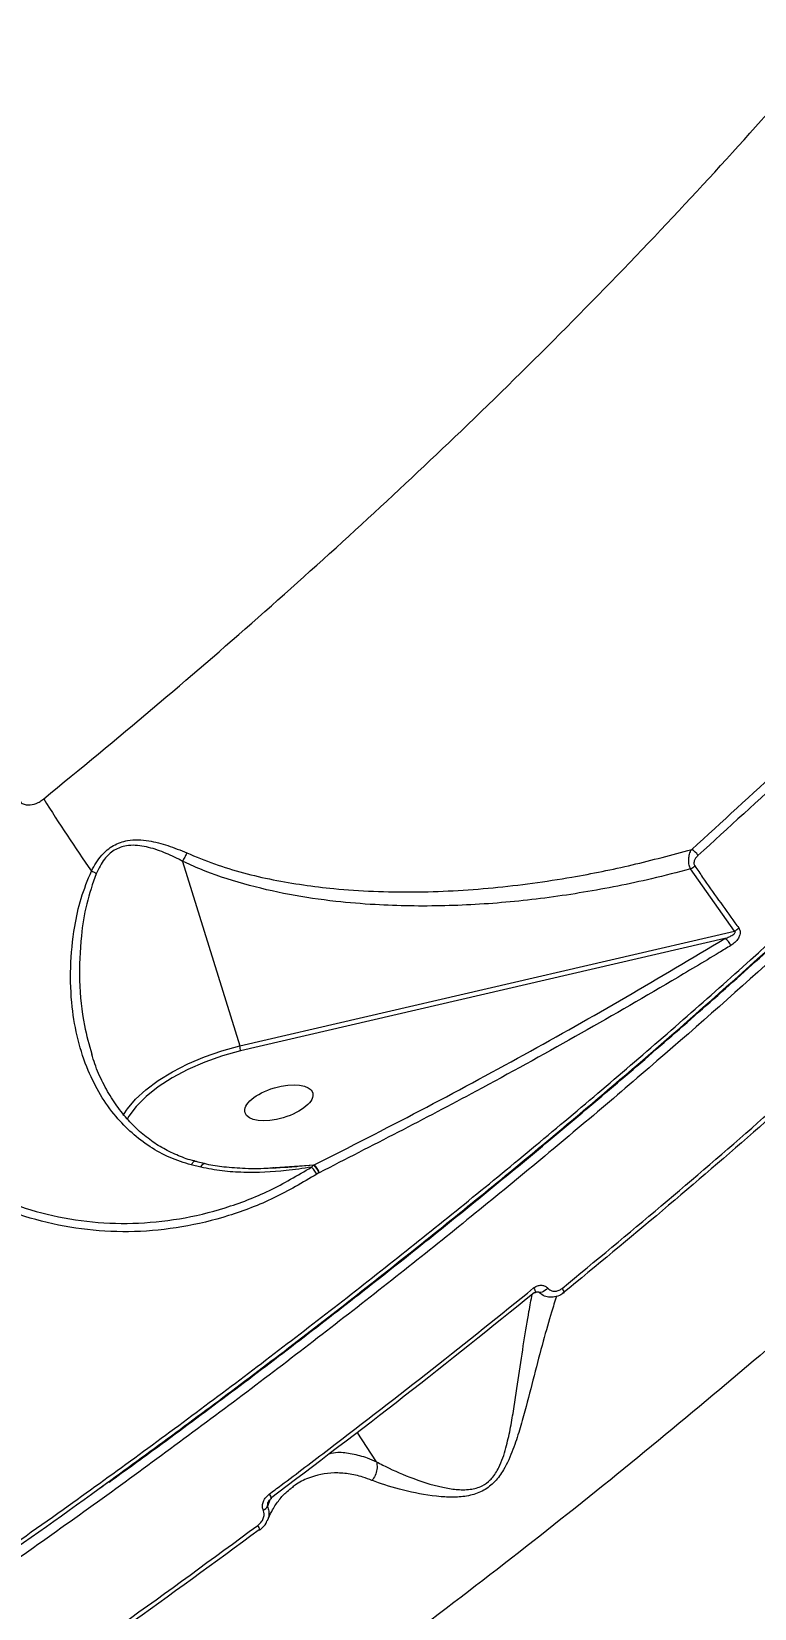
# Model space of a CAD drawing. Header units: millimetres. Extents: x -6104 to 7803, y -6013 to 4803.
# Drawn here: x 705.3 to 800.6, y -1687.8 to -1479.8 of the extents above; entities that cross this region are included whole.
import ezdxf

# ---------------------------------------------------------------- set-up
doc = ezdxf.new("R2010")
doc.units = ezdxf.units.MM
for name, color, linetype in [('DIKOM_ОБЪЕКТ', 7, 'Continuous'), ('DIKOM_РАЗМЕР_ЗОНА', 7, 'Continuous'), ('DIKOM_РАЗМЕР_ОБЪЕКТА', 7, 'Continuous')]:
    doc.layers.add(name, color=color, linetype=linetype)
doc.styles.add('style1', font='arial.ttf', dxfattribs={"width": 0.8})
doc.dimstyles.new('1-50', dxfattribs={"dimtxt": 300, "dimasz": 200, "dimexe": 100, "dimexo": 0, "dimgap": 100, "dimtad": 1, "dimtxsty": 'style1', "dimcen": 200, "dimclrd": 7, "dimclre": 7, "dimclrt": 7, "dimadec": 1, "dimazin": 2, "dimtfac": 1, "dimtmove": 0, "dimatfit": 2, "dimfxl": 0, "dimlwd": 25, "dimlwe": 18, "dimarcsym": 0})

# ---------------------------------------------------------------- blocks, each defined once
blk = doc.blocks.new('*D10')
at = {"layer": 'Defpoints', "color": 0, "transparency": 16777216}
for p in [(-4094.65, -224.49), (3111.63, -1726.03), (3111.63, -4948.58)]:
    blk.add_point(p, dxfattribs=at)
at = {"layer": 'DIKOM_РАЗМЕР_ОБЪЕКТА', "color": 7, "lineweight": 18, "transparency": 16777216}
for p, q in [((-4094.65, -224.49), (-4094.65, -5048.58)), ((3111.63, -1726.03), (3111.63, -5048.58))]:
    blk.add_line(p, q, dxfattribs=at)
at = {"layer": 'DIKOM_РАЗМЕР_ОБЪЕКТА', "color": 7, "lineweight": 25, "transparency": 16777216}
blk.add_line((-3894.65, -4948.58), (2911.63, -4948.58), dxfattribs=at)
at = {"layer": 'DIKOM_РАЗМЕР_ОБЪЕКТА', "color": 7, "transparency": 16777216}
for points in [[(-3894.65, -4915.24), (-3894.65, -4981.91), (-4094.65, -4948.58)], [(2911.63, -4915.24), (2911.63, -4981.91), (3111.63, -4948.58)]]:
    blk.add_solid(points, dxfattribs=at)
at = {"layer": 'DIKOM_РАЗМЕР_ОБЪЕКТА', "color": 7, "transparency": 16777216, "insert": (-134.24, -4695.4), "char_height": 300, "attachment_point": 5, "style": 'style1'}
blk.add_mtext('7200', dxfattribs=at)
blk = doc.blocks.new('*D12')
at = {"layer": 'Defpoints', "color": 0, "transparency": 16777216}
for p in [(-6103.62, -69.94), (4675.35, -1132.87), (4675.35, -5913.06)]:
    blk.add_point(p, dxfattribs=at)
at = {"layer": 'DIKOM_РАЗМЕР_ЗОНА', "color": 7, "lineweight": 18, "transparency": 16777216}
for p, q in [((-6103.62, -69.94), (-6103.62, -6013.06)), ((4675.35, -1132.87), (4675.35, -6013.06))]:
    blk.add_line(p, q, dxfattribs=at)
at = {"layer": 'DIKOM_РАЗМЕР_ЗОНА', "color": 7, "lineweight": 25, "transparency": 16777216}
blk.add_line((-5903.62, -5913.06), (4475.35, -5913.06), dxfattribs=at)
at = {"layer": 'DIKOM_РАЗМЕР_ЗОНА', "color": 7, "transparency": 16777216}
for points in [[(-5903.62, -5879.73), (-5903.62, -5946.4), (-6103.62, -5913.06)], [(4475.35, -5879.73), (4475.35, -5946.4), (4675.35, -5913.06)]]:
    blk.add_solid(points, dxfattribs=at)
at = {"layer": 'DIKOM_РАЗМЕР_ЗОНА', "color": 7, "transparency": 16777216, "insert": (271.51, -5659.89), "char_height": 300, "attachment_point": 5, "style": 'style1'}
blk.add_mtext('10800', dxfattribs=at)

msp = doc.modelspace()

# ---------------------------------------------------------------- linework, layer by layer
at = {"layer": 'DIKOM_ОБЪЕКТ', "color": 7, "linetype": 'Continuous', "lineweight": 15}
for p, q in [((725.197, -1589.236), (732.735, -1613.58)), ((798.008, -1598.424), (792.203, -1590.234)), ((732.735, -1613.58), (798.008, -1598.424)), ((796.731, -1599.412), (732.862, -1614.243)), ((717.384, -1622.731), (717.796, -1622.066)), ((727.613, -1629.585), (726.347, -1629.273)), ((735.432, -1629.725), (742.556, -1629.27)), ((740.454, -1629.447), (742.523, -1629.278)), ((742.203, -1629.567), (742.523, -1629.278)), ((742.523, -1629.278), (742.556, -1629.27)), ((743.187, -1630.32), (742.887, -1630.488)), ((743.228, -1630.3), (743.187, -1630.32)), ((750.774, -1668.405), (748.247, -1664.514)), ((736.73, -1673.42), (736.405, -1674.322))]:
    msp.add_line(p, q, dxfattribs=at)
at = {"layer": 'DIKOM_ОБЪЕКТ', "color": 7, "linetype": 'Continuous', "lineweight": 15, "flags": 128}
for points in [[(717.796, -1622.066), (717.918, -1621.893), (718.992, -1620.612), (720.36, -1619.35), (721.993, -1618.132), (723.856, -1616.986), (725.907, -1615.937), (728.103, -1615.006), (730.395, -1614.215), (732.735, -1613.58)], [(732.862, -1614.243), (730.468, -1614.897), (728.128, -1615.719), (725.898, -1616.69), (723.833, -1617.785), (721.982, -1618.979), (720.39, -1620.242), (719.095, -1621.544), (718.129, -1622.853), (717.872, -1623.31)], [(727.613, -1629.585), (727.755, -1629.343), (727.89, -1629.18), (728.012, -1629.104), (728.082, -1629.102)], [(771.504, -1645.492), (771.594, -1645.642), (771.665, -1645.781), (771.713, -1645.903), (771.737, -1646.004), (771.736, -1646.08), (771.709, -1646.128), (771.705, -1646.13)], [(771.705, -1646.13), (771.657, -1646.146), (771.584, -1646.134)], [(773.353, -1645.522), (773.181, -1645.692), (772.994, -1645.843), (772.803, -1645.968), (772.619, -1646.058), (772.453, -1646.109), (772.315, -1646.117), (772.212, -1646.082), (772.182, -1646.056)], [(775.26, -1645.55), (775.347, -1645.693), (775.415, -1645.826), (775.464, -1645.945), (775.489, -1646.046), (775.492, -1646.124), (775.472, -1646.178), (775.429, -1646.205), (775.365, -1646.205)], [(736.616, -1672.693), (736.708, -1672.841), (736.784, -1672.976), (736.84, -1673.091), (736.873, -1673.184), (736.884, -1673.25), (736.872, -1673.287), (736.869, -1673.289)], [(735.308, -1677.399), (735.355, -1677.414), (735.376, -1677.408)]]:
    msp.add_lwpolyline(points, dxfattribs=at)
at = {"layer": 'DIKOM_ОБЪЕКТ', "color": 7, "linetype": 'Continuous', "lineweight": 15}
for centre, radius, start, end in [((862.041, -1485.49), 182.18, 211.61521, 215.20366), ((791.21, -1589.675), 2.314, 31.81208, 60.69865), ((707.577, -1601.413), 12.255, 59.42549, 62.78902), ((791.074, -1588.095), 2.419, 297.81802, 313.7407), ((796.806, -1596.279), 2.458, 299.27124, 315.0084), ((795.837, -1600.958), 1.785, 20.41766, 59.94311), ((730.205, -1614.406), 2.661, 3.52012, 18.0873), ((740.988, -1630.989), 2.298, 16.91275, 48.0996), ((740.968, -1631.041), 2.379, 18.15907, 48.1053), ((735.273, -1673.581), 1.353, 295.25375, 326.8159), ((734.351, -1677.502), 1.029, 5.23833, 41.80352)]:
    msp.add_arc(centre, radius, start, end, dxfattribs=at)
msp.add_ellipse((737.898, -1621.07), major_axis=(4.462, 1.322), ratio=0.44303, dxfattribs=at)
for points, knots in [([(706.899, -1580.991), (711.711, -1577.034), (721.334, -1569.119), (735.299, -1557.035), (748.881, -1544.821), (762.472, -1532.061), (775.936, -1518.82), (789.158, -1505.143), (801.779, -1491.373), (813.726, -1477.559), (824.939, -1463.754), (835.059, -1450.409), (844.104, -1437.56), (852.117, -1425.23), (859.326, -1413.079), (865.669, -1401.163), (871.101, -1389.53), (875.598, -1378.199), (879.093, -1367.233), (881.551, -1356.633), (882.896, -1346.581), (883.122, -1337.296), (882.244, -1328.846), (880.709, -1321.903), (879.034, -1317.998), (878.354, -1316.411)], [0, 0, 0, 0, 0.0400046, 0.0800095, 0.1204123, 0.1608152, 0.2054795, 0.2501784, 0.2948426, 0.3408231, 0.3868418, 0.4328217, 0.4760809, 0.5193728, 0.5626316, 0.6071387, 0.6516822, 0.6961891, 0.7423061, 0.7884231, 0.8352025, 0.8819819, 0.925918, 0.9698885, 1, 1, 1, 1]), ([(698.966, -1682.107), (702.695, -1679.485), (712.743, -1672.421), (728.799, -1660.654), (746.97, -1646.783), (764.807, -1632.549), (782.24, -1617.995), (799.196, -1603.163), (815.302, -1588.379), (830.521, -1573.693), (844.84, -1559.152), (858.492, -1544.518), (871.398, -1529.84), (883.495, -1515.168), (894.517, -1500.826), (904.451, -1486.854), (913.308, -1473.286), (921.234, -1459.901), (928.158, -1446.753), (934.033, -1433.896), (938.727, -1421.613), (942.257, -1409.93), (944.648, -1398.869), (945.978, -1388.226), (946.046, -1378.146), (945.584, -1371.259), (944.759, -1367.974), (944.679, -1367.653)], [0, 0, 0, 0, 0.0245685, 0.0661874, 0.1078383, 0.1494572, 0.1922848, 0.2351476, 0.2779753, 0.3195941, 0.361245, 0.4028639, 0.4456917, 0.4885542, 0.531382, 0.5730004, 0.6146507, 0.6562691, 0.6990963, 0.7419584, 0.7847856, 0.8264043, 0.868055, 0.9096737, 0.9525012, 0.9953636, 1, 1, 1, 1]), ([(715.514, -1671.104), (717.654, -1669.555), (722.891, -1665.761), (731.096, -1659.655), (740.124, -1652.81), (748.999, -1645.927), (757.731, -1639.009), (766.322, -1632.05), (774.774, -1625.05), (783.09, -1618.006), (791.272, -1610.917), (799.322, -1603.781), (807.243, -1596.594), (815.028, -1589.364), (822.65, -1582.114), (830.079, -1574.873), (837.292, -1567.661), (844.288, -1560.483), (851.069, -1553.334), (857.639, -1546.213), (864, -1539.117), (870.154, -1532.044), (876.103, -1524.992), (881.848, -1517.959), (887.39, -1510.942), (892.728, -1503.944), (897.849, -1496.982), (902.73, -1490.084), (907.354, -1483.275), (911.715, -1476.562), (915.816, -1469.944), (919.66, -1463.416), (923.248, -1456.976), (926.581, -1450.622), (929.661, -1444.353), (932.487, -1438.166), (935.061, -1432.061), (937.381, -1426.036), (939.443, -1420.102), (941.24, -1414.281), (942.761, -1408.598), (944.005, -1403.061), (944.972, -1397.671), (945.662, -1392.426), (946.079, -1387.322), (946.218, -1382.361), (946.09, -1377.535), (945.659, -1372.865), (945.24, -1369.664), (944.888, -1368.065), (944.857, -1367.926)], [0, 0, 0, 0, 0.0148392, 0.0363253, 0.0577125, 0.0790247, 0.1002866, 0.1215226, 0.1427569, 0.1640091, 0.1852998, 0.2066537, 0.2280948, 0.2496473, 0.2712481, 0.2927746, 0.3141948, 0.3355335, 0.356815, 0.3780635, 0.3993037, 0.4205573, 0.4418427, 0.4631845, 0.4846068, 0.5061338, 0.5277482, 0.5493324, 0.5707974, 0.5921743, 0.6134878, 0.6347618, 0.6560208, 0.6772885, 0.6985816, 0.719924, 0.7413394, 0.7628517, 0.7844715, 0.806088, 0.8276029, 0.8490185, 0.8703574, 0.8916418, 0.9128937, 0.9341344, 0.9553849, 0.9766596, 0.9979801, 1, 1, 1, 1]), ([(714.021, -1672.097), (720.119, -1667.641), (732.509, -1658.586), (750.623, -1644.593), (768.428, -1630.269), (785.623, -1615.79), (801.111, -1602.127), (814.99, -1589.333), (827.394, -1577.433), (839.299, -1565.528), (850.806, -1553.51), (861.874, -1541.398), (872.445, -1529.223), (882.431, -1517.139), (888.526, -1509.198), (891.572, -1505.23)], [0, 0, 0, 0, 0.0840342, 0.170757, 0.2574797, 0.3440636, 0.4303755, 0.5003136, 0.5703238, 0.640334, 0.710272, 0.7826637, 0.855136, 0.9276081, 1, 1, 1, 1]), ([(892.812, -1505.842), (890.702, -1508.605), (885.018, -1516.048), (874.986, -1528.34), (862.532, -1542.709), (849.086, -1557.324), (834.67, -1572.141), (819.307, -1587.112), (803.336, -1601.908), (786.827, -1616.482), (769.858, -1630.793), (752.154, -1645.074), (733.745, -1659.274), (714.68, -1673.339), (695.377, -1686.961), (675.91, -1700.102), (656.351, -1712.739), (636.382, -1725.076), (616.057, -1737.058), (595.438, -1748.632), (574.98, -1759.544), (554.749, -1769.772), (534.805, -1779.31), (514.823, -1788.312), (494.873, -1796.725), (475.026, -1804.503), (455.718, -1811.475), (437.005, -1817.636), (418.924, -1822.999), (401.182, -1827.652), (383.856, -1831.547), (367.018, -1834.652), (351.715, -1836.802), (337.875, -1838.132), (325.397, -1838.777), (313.481, -1838.812), (302.169, -1838.227), (291.579, -1837.031), (281.761, -1835.234), (273.613, -1833.144), (268.905, -1831.494), (266.988, -1830.822)], [0, 0, 0, 0, 0.0156522, 0.0421681, 0.0687043, 0.0952203, 0.1225063, 0.1498146, 0.1771006, 0.2036165, 0.2301528, 0.2566687, 0.2839548, 0.3112631, 0.3385491, 0.365065, 0.3916013, 0.4181172, 0.4454032, 0.4727115, 0.4999976, 0.5265134, 0.5530497, 0.5795655, 0.6068517, 0.6341599, 0.661446, 0.6879619, 0.714498, 0.7410139, 0.7682999, 0.7956082, 0.8228942, 0.8459723, 0.8690774, 0.8921825, 0.9155065, 0.9388306, 0.9615638, 0.9843486, 1, 1, 1, 1]), ([(792.342, -1587.657), (796.332, -1584.025), (804.312, -1576.759), (815.802, -1565.795), (826.957, -1554.799), (834.028, -1547.463), (837.563, -1543.795)], [0, 0, 0, 0, 0.2491213, 0.4982427, 0.7491211, 1, 1, 1, 1]), ([(838.46, -1544.525), (834.944, -1548.173), (827.914, -1555.469), (816.775, -1566.456), (805.247, -1577.463), (797.2, -1584.791), (793.176, -1588.456)], [0, 0, 0, 0, 0.2491222, 0.4982428, 0.7491223, 1, 1, 1, 1]), ([(703.669, -1581.183), (703.717, -1581.262), (703.816, -1581.427), (704.116, -1581.649), (704.549, -1581.795), (705.266, -1581.815), (705.899, -1581.617), (706.492, -1581.297), (706.737, -1581.113), (706.899, -1580.991)], [0, 0, 0, 0, 0.07674157, 0.16052347, 0.31740315, 0.4661248, 0.76249947, 0.84283771, 1, 1, 1, 1]), ([(713.18, -1590.514), (713.593, -1589.784), (714.344, -1588.456), (716.042, -1587.041), (718.208, -1586.309), (720.681, -1586.429), (723.283, -1587.1), (724.924, -1587.778), (725.752, -1588.12)], [0, 0, 0, 0, 0.1672628, 0.304322, 0.441673, 0.6370306, 0.8167215, 1, 1, 1, 1]), ([(725.197, -1589.228), (725.196, -1589.227), (725.029, -1589.141), (724.132, -1588.672), (722.475, -1587.905), (720.177, -1587.187), (718.006, -1587.012), (716.146, -1587.66), (714.723, -1588.983), (714.136, -1590.191), (713.81, -1590.861)], [0, 0, 0, 0, 0.00027675, 0.04144943, 0.2242964, 0.40657216, 0.58498758, 0.71247984, 0.84045566, 1, 1, 1, 1]), ([(725.752, -1588.12), (725.739, -1588.152), (725.657, -1588.344), (725.476, -1588.736), (725.295, -1589.054), (725.197, -1589.228)], [0, 0, 0, 0, 0.0844218, 0.500532, 1, 1, 1, 1]), ([(725.752, -1588.12), (726.961, -1588.621), (730.615, -1590.135), (737.121, -1591.802), (745.918, -1593.057), (755.646, -1593.437), (766.157, -1592.859), (775.791, -1591.531), (784.533, -1589.792), (789.739, -1588.369), (792.342, -1587.657)], [0, 0, 0, 0, 0.0588092, 0.1777195, 0.2968166, 0.4509475, 0.6056227, 0.7600431, 0.88002, 1, 1, 1, 1]), ([(792.203, -1590.234), (792.132, -1590.068), (791.992, -1589.737), (791.927, -1589.146), (791.979, -1588.547), (792.13, -1588.037), (792.281, -1587.767), (792.342, -1587.657)], [0, 0, 0, 0, 0.2022107, 0.4043295, 0.610606, 0.8410615, 1, 1, 1, 1]), ([(793.176, -1588.456), (793.062, -1588.572), (792.861, -1588.776), (792.682, -1589.128), (792.625, -1589.42), (792.646, -1589.661), (792.713, -1589.782), (792.747, -1589.842)], [0, 0, 0, 0, 0.3196501, 0.5618816, 0.7279235, 0.8640278, 1, 1, 1, 1]), ([(726.347, -1629.273), (725.399, -1628.975), (723.475, -1628.372), (720.856, -1626.919), (718.464, -1625.1), (716.255, -1622.814), (714.302, -1620.056), (712.601, -1616.67), (711.324, -1612.78), (710.518, -1608.215), (710.324, -1603.184), (710.814, -1598.37), (711.722, -1594.078), (712.692, -1591.709), (713.18, -1590.514)], [0, 0, 0, 0, 0.0637967, 0.1293413, 0.1956934, 0.2634252, 0.3422604, 0.4227081, 0.5170769, 0.6134033, 0.7254013, 0.8399976, 0.9193188, 1, 1, 1, 1]), ([(713.81, -1590.861), (713.351, -1592.181), (712.423, -1594.851), (711.707, -1599.619), (711.496, -1605.022), (711.981, -1610.296), (712.892, -1613.422), (713.254, -1614.667)], [0, 0, 0, 0, 0.1701061, 0.344308, 0.5868079, 0.8355419, 1, 1, 1, 1]), ([(725.197, -1589.236), (725.196, -1589.234), (725.196, -1589.232), (725.196, -1589.23), (725.197, -1589.228), (725.197, -1589.228)], [0, 0, 0, 0, 0.4532626, 0.8289594, 1, 1, 1, 1]), ([(792.203, -1590.234), (790.489, -1590.678), (785.839, -1591.883), (778.101, -1593.409), (768.991, -1594.635), (759.793, -1595.209), (751.909, -1595.098), (745.068, -1594.531), (739.262, -1593.688), (733.248, -1592.302), (728.558, -1590.746), (725.956, -1589.577), (725.197, -1589.236)], [0, 0, 0, 0, 0.0783334, 0.2125915, 0.3472664, 0.4817923, 0.6158493, 0.6916658, 0.7820715, 0.8726184, 0.9628132, 1, 1, 1, 1]), ([(792.747, -1589.842), (793.094, -1590.345), (794.83, -1592.859), (796.768, -1595.581), (798.378, -1597.79), (798.544, -1598.017)], [0, 0, 0, 0, 0.1831677, 0.9158796, 1, 1, 1, 1]), ([(865.948, -1592.936), (862.314, -1596.787), (855.043, -1604.494), (843.404, -1616.119), (831.269, -1627.754), (818.441, -1639.533), (804.931, -1651.427), (790.745, -1663.408), (776.107, -1675.282), (760.623, -1687.353), (744.283, -1699.574), (727.1, -1711.89), (709.405, -1724.045), (691.237, -1735.986), (672.65, -1747.666), (654.074, -1758.813), (635.575, -1769.401), (617.213, -1779.418), (598.668, -1789.039), (579.996, -1798.212), (561.261, -1806.892), (542.892, -1814.882), (524.943, -1822.17), (507.457, -1828.761), (490.135, -1834.77), (473.044, -1840.149), (456.253, -1844.862), (441.19, -1848.546), (427.78, -1851.365), (415.881, -1853.488), (404.346, -1855.152), (393.217, -1856.348), (382.544, -1857.073), (372.328, -1857.32), (362.533, -1857.126), (356.417, -1856.592), (353.359, -1856.326)], [0, 0, 0, 0, 0.0277654, 0.0555639, 0.0833624, 0.1111276, 0.1400315, 0.168973, 0.1979143, 0.226818, 0.2582448, 0.2896958, 0.3211227, 0.3534672, 0.3858385, 0.4181831, 0.449506, 0.480853, 0.5121759, 0.5444126, 0.5766757, 0.6089124, 0.640161, 0.6714336, 0.7026821, 0.7348412, 0.7670266, 0.7991857, 0.8241463, 0.849107, 0.8742669, 0.8994268, 0.9244695, 0.9495121, 0.974756, 1, 1, 1, 1]), ([(796.731, -1599.412), (796.912, -1599.343), (797.269, -1599.207), (797.699, -1598.983), (797.972, -1598.781), (798.077, -1598.647), (798.101, -1598.569), (798.099, -1598.53), (798.087, -1598.495), (798.062, -1598.457), (798.028, -1598.436), (798.008, -1598.424)], [0, 0, 0, 0, 0.3169727, 0.6271151, 0.7913904, 0.8704235, 0.8978363, 0.9254685, 0.9332056, 0.9603517, 1, 1, 1, 1]), ([(798.544, -1598.017), (798.596, -1598.104), (798.701, -1598.279), (798.743, -1598.602), (798.691, -1598.978), (798.479, -1599.459), (798.068, -1599.952), (797.692, -1600.21), (797.51, -1600.335)], [0, 0, 0, 0, 0.10987187, 0.22005282, 0.32574231, 0.49251994, 0.75372012, 1, 1, 1, 1]), ([(742.556, -1629.27), (747.24, -1626.892), (756.606, -1622.135), (770.294, -1614.746), (783.727, -1607.191), (792.396, -1602.005), (796.731, -1599.412)], [0, 0, 0, 0, 0.24927, 0.4985389, 0.74927, 1, 1, 1, 1]), ([(797.51, -1600.335), (796.994, -1600.647), (794.415, -1602.211), (787.644, -1606.253), (777.017, -1612.378), (761.625, -1620.884), (750.172, -1626.746), (743.228, -1630.3)], [0, 0, 0, 0, 0.0299901, 0.1499522, 0.3900707, 0.6301907, 1, 1, 1, 1]), ([(775.26, -1645.55), (779.639, -1641.932), (788.397, -1634.696), (801.123, -1623.707), (813.559, -1612.637), (821.525, -1605.206), (825.508, -1601.491)], [0, 0, 0, 0, 0.2491002, 0.498199, 0.7490995, 1, 1, 1, 1]), ([(825.51, -1602.245), (821.563, -1605.926), (813.671, -1613.287), (801.295, -1624.305), (788.569, -1635.297), (779.766, -1642.569), (775.365, -1646.205)], [0, 0, 0, 0, 0.2490999, 0.4982002, 0.7491004, 1, 1, 1, 1]), ([(679.867, -1613.535), (680.806, -1615.305), (682.678, -1618.836), (686.389, -1623.513), (690.683, -1627.632), (695.548, -1631.077), (700.884, -1633.799), (706.582, -1635.733), (712.541, -1636.845), (718.65, -1637.106), (724.786, -1636.511), (730.838, -1635.047), (736.72, -1632.805), (740.373, -1630.647), (742.203, -1629.567)], [0, 0, 0, 0, 0.0835773, 0.1666529, 0.2497518, 0.3333297, 0.4162585, 0.4997976, 0.5830095, 0.6660817, 0.749771, 0.8327884, 0.9162899, 1, 1, 1, 1]), ([(742.887, -1630.488), (741.024, -1631.589), (737.3, -1633.79), (731.3, -1636.085), (725.13, -1637.586), (718.864, -1638.206), (712.631, -1637.951), (706.55, -1636.828), (700.732, -1634.866), (695.287, -1632.1), (690.322, -1628.593), (685.943, -1624.402), (682.158, -1619.641), (680.25, -1616.041), (679.295, -1614.24)], [0, 0, 0, 0, 0.0836199, 0.1671659, 0.2504174, 0.3338524, 0.4173037, 0.5004887, 0.5837384, 0.667139, 0.7504577, 0.8333962, 0.9166281, 1, 1, 1, 1]), ([(726.819, -1628.76), (726.8, -1628.757), (726.051, -1628.61), (724.652, -1628.081), (722.671, -1627.159), (720.809, -1625.94), (719.051, -1624.464), (717.415, -1622.705), (715.934, -1620.686), (714.657, -1618.421), (713.751, -1616.398), (713.364, -1615.097), (713.236, -1614.669)], [0, 0, 0, 0, 0.0027622, 0.1060763, 0.2108692, 0.3171824, 0.4304066, 0.5492463, 0.6736351, 0.8026669, 0.9349883, 1, 1, 1, 1]), ([(726.347, -1629.273), (726.361, -1629.247), (726.445, -1629.09), (726.598, -1628.875), (726.746, -1628.749), (726.798, -1628.798), (726.809, -1628.807)], [0, 0, 0, 0, 0.0763162, 0.4741964, 0.8997629, 1, 1, 1, 1]), ([(728.079, -1629.093), (727.801, -1629.032), (727.378, -1628.941), (726.957, -1628.816), (726.813, -1628.774)], [0, 0, 0, 0, 0.6572268, 1, 1, 1, 1]), ([(742.203, -1629.567), (741.086, -1629.733), (738.141, -1630.17), (734.175, -1630.34), (730.401, -1630.128), (728.542, -1629.766), (727.613, -1629.585)], [0, 0, 0, 0, 0.2319401, 0.6115161, 0.8058757, 1, 1, 1, 1]), ([(737.224, -1629.664), (737.059, -1629.679), (735.814, -1629.795), (733.609, -1629.791), (730.818, -1629.594), (729.006, -1629.35), (728.178, -1629.116), (728.085, -1629.089)], [0, 0, 0, 0, 0.0540831, 0.4077334, 0.7134798, 0.9675585, 1, 1, 1, 1]), ([(735.994, -1629.718), (737.371, -1629.65), (738.861, -1629.578), (740.342, -1629.456), (740.454, -1629.447)], [0, 0, 0, 0, 0.9238765, 1, 1, 1, 1]), ([(742.887, -1630.488), (742.84, -1630.4), (742.744, -1630.221), (742.562, -1629.955), (742.372, -1629.721), (742.258, -1629.618), (742.203, -1629.567)], [0, 0, 0, 0, 0.2436501, 0.4999822, 0.7563459, 1, 1, 1, 1]), ([(736.616, -1672.693), (737.143, -1672.299), (739.775, -1670.33), (747.004, -1664.862), (758.196, -1656.218), (767.065, -1649.07), (771.504, -1645.492)], [0, 0, 0, 0, 0.0441426, 0.2207148, 0.610014, 1, 1, 1, 1]), ([(771.584, -1646.134), (765.909, -1650.702), (754.543, -1659.852), (742.706, -1668.792), (736.778, -1673.268)], [0, 0, 0, 0, 0.4992725, 1, 1, 1, 1]), ([(774.511, -1646.599), (774.295, -1647.273), (773.76, -1648.941), (772.747, -1652.485), (771.591, -1656.912), (770.563, -1660.947), (769.65, -1664.247), (768.792, -1666.859), (767.782, -1669.205), (766.445, -1671.091), (764.905, -1672.3), (763.081, -1672.934), (761.177, -1673.125), (758.283, -1673.008), (754.702, -1672.323), (751.815, -1671.488), (750.458, -1670.977), (750.183, -1670.874)], [0, 0, 0, 0, 0.0703015, 0.1740198, 0.2807854, 0.3816742, 0.433362, 0.4849863, 0.5409467, 0.5760866, 0.6118368, 0.6503824, 0.6936367, 0.7380617, 0.8524504, 0.9700786, 1, 1, 1, 1]), ([(750.779, -1668.416), (750.78, -1668.416), (751.044, -1668.564), (752.36, -1669.259), (755.11, -1670.492), (758.492, -1671.629), (761.263, -1672.104), (763.009, -1672.149), (764.606, -1671.746), (765.546, -1671.068), (766.302, -1670.26), (767.156, -1668.872), (767.868, -1666.641), (768.427, -1664.143), (768.98, -1660.9), (769.563, -1656.941), (770.225, -1652.494), (770.829, -1648.881), (771.164, -1647.086), (771.3, -1646.36)], [0, 0, 0, 0, 0.0001104, 0.0304976, 0.1469957, 0.2660385, 0.3083946, 0.3515351, 0.3870279, 0.4131626, 0.4191423, 0.4513926, 0.5052425, 0.5560736, 0.6069672, 0.7112049, 0.8175503, 0.9262073, 1, 1, 1, 1]), ([(771.504, -1645.492), (771.556, -1645.453), (771.747, -1645.308), (772.114, -1645.151), (772.581, -1645.114), (773.019, -1645.227), (773.242, -1645.424), (773.353, -1645.522)], [0, 0, 0, 0, 0.0918974, 0.335559, 0.5630782, 0.7814461, 1, 1, 1, 1]), ([(771.711, -1646.136), (771.746, -1646.107), (771.839, -1646.029), (771.99, -1645.991), (772.111, -1645.996), (772.157, -1646.037), (772.182, -1646.059)], [0, 0, 0, 0, 0.1505412, 0.4031455, 0.6750786, 1, 1, 1, 1]), ([(775.365, -1646.205), (775.274, -1646.267), (774.94, -1646.496), (774.292, -1646.73), (773.477, -1646.749), (772.72, -1646.522), (772.342, -1646.179), (772.151, -1646.006)], [0, 0, 0, 0, 0.0902915, 0.3321983, 0.5590695, 0.7775843, 1, 1, 1, 1]), ([(773.353, -1645.522), (773.467, -1645.623), (773.695, -1645.824), (774.145, -1645.94), (774.627, -1645.903), (775.009, -1645.741), (775.206, -1645.591), (775.26, -1645.55)], [0, 0, 0, 0, 0.2169043, 0.43345676, 0.66194688, 0.90808068, 1, 1, 1, 1]), ([(744.519, -1667.36), (744.9, -1667.274), (745.837, -1667.061), (747.559, -1667.33), (749.266, -1667.765), (750.369, -1668.233), (750.774, -1668.405)], [0, 0, 0, 0, 0.2092725, 0.5157614, 0.8222059, 1, 1, 1, 1]), ([(750.183, -1670.874), (749.782, -1670.726), (748.71, -1670.329), (747.04, -1669.966), (744.558, -1669.8), (742.209, -1670.328), (740.403, -1671.192), (739.73, -1671.76), (739.581, -1671.885)], [0, 0, 0, 0, 0.0965953, 0.2586621, 0.4207507, 0.7535358, 0.9454394, 1, 1, 1, 1]), ([(750.779, -1668.416), (750.82, -1668.68), (750.902, -1669.21), (750.708, -1670.041), (750.416, -1670.584), (750.214, -1670.835), (750.183, -1670.874)], [0, 0, 0, 0, 0.3157226, 0.6314389, 0.9437582, 1, 1, 1, 1]), ([(750.774, -1668.405), (750.775, -1668.407), (750.777, -1668.409), (750.779, -1668.413), (750.779, -1668.415), (750.779, -1668.416)], [0, 0, 0, 0, 0.42603042, 0.78584785, 1, 1, 1, 1]), ([(715.331, -1671.162), (715.277, -1671.202), (709.997, -1675.097), (704.571, -1678.883), (699.199, -1682.631)], [0, 0, 0, 0, 0.0101523, 1, 1, 1, 1]), ([(736.386, -1676.172), (736.574, -1675.754), (737.016, -1674.774), (737.834, -1673.556), (738.692, -1672.539), (739.286, -1672.092), (739.531, -1671.908)], [0, 0, 0, 0, 0.2133485, 0.5008101, 0.7940279, 1, 1, 1, 1]), ([(735.85, -1674.805), (735.837, -1674.774), (735.769, -1674.615), (735.715, -1674.271), (735.799, -1673.754), (736.083, -1673.172), (736.427, -1672.863), (736.616, -1672.693)], [0, 0, 0, 0, 0.044079, 0.2245601, 0.4337678, 0.687502, 1, 1, 1, 1]), ([(736.439, -1673.859), (736.435, -1673.867), (736.401, -1673.943), (736.379, -1674.071), (736.378, -1674.211), (736.391, -1674.281), (736.401, -1674.31), (736.405, -1674.322)], [0, 0, 0, 0, 0.0627763, 0.5705808, 0.8075208, 0.9239449, 1, 1, 1, 1]), ([(736.439, -1673.859), (736.443, -1673.845), (736.468, -1673.756), (736.579, -1673.572), (736.727, -1673.392), (736.845, -1673.313), (736.873, -1673.294)], [0, 0, 0, 0, 0.0607676, 0.391668, 0.8539222, 1, 1, 1, 1]), ([(735.118, -1676.817), (735.309, -1676.646), (735.642, -1676.348), (735.909, -1675.786), (735.983, -1675.299), (735.925, -1674.978), (735.861, -1674.83), (735.85, -1674.805)], [0, 0, 0, 0, 0.3277162, 0.5738893, 0.7796432, 0.9627709, 1, 1, 1, 1]), ([(735.368, -1677.398), (735.428, -1677.357), (735.768, -1677.125), (736.148, -1676.7), (736.314, -1676.263), (736.359, -1676.144)], [0, 0, 0, 0, 0.1359377, 0.76612715, 1, 1, 1, 1]), ([(736.405, -1674.322), (736.423, -1674.363), (736.53, -1674.608), (736.624, -1675.115), (736.585, -1675.72), (736.408, -1676.049), (736.351, -1676.155)], [0, 0, 0, 0, 0.0726453, 0.4278356, 0.8160503, 1, 1, 1, 1]), ([(661.957, -1726.79), (668.175, -1722.838), (680.61, -1714.935), (699.034, -1702.578), (717.273, -1689.9), (729.169, -1681.178), (735.118, -1676.817)], [0, 0, 0, 0, 0.248597, 0.4971928, 0.7485968, 1, 1, 1, 1]), ([(735.308, -1677.399), (729.439, -1681.702), (717.702, -1690.308), (699.577, -1702.913), (681.129, -1715.294), (668.581, -1723.269), (662.307, -1727.257)], [0, 0, 0, 0, 0.24859686, 0.49719383, 0.74859665, 1, 1, 1, 1])]:
    msp.add_open_spline(points, degree=3, knots=knots, dxfattribs=at)

# ---------------------------------------------------------------- dimensions: what is measured, and where the dimension line sits
at = {"layer": 'DIKOM_РАЗМЕР_ЗОНА'}
dim = msp.add_linear_dim(base=(4675.352, -5913.064), p1=(-6103.623, -69.942), p2=(4675.352, -1132.872), text='10800', dimstyle='1-50', dxfattribs=at)
dim.commit()
dim.dimension.update_dxf_attribs({"geometry": '*D12', "text_midpoint": (271.508, -5913.064), "dimtype": 160})
at = {"layer": 'DIKOM_РАЗМЕР_ОБЪЕКТА'}
dim = msp.add_linear_dim(base=(3111.629, -4948.576), p1=(-4094.654, -224.488), p2=(3111.629, -1726.033), text='7200', dimstyle='1-50', dxfattribs=at)
dim.commit()
dim.dimension.update_dxf_attribs({"geometry": '*D10', "text_midpoint": (-134.242, -4948.576), "dimtype": 160})

doc.saveas('drawing.dxf')
